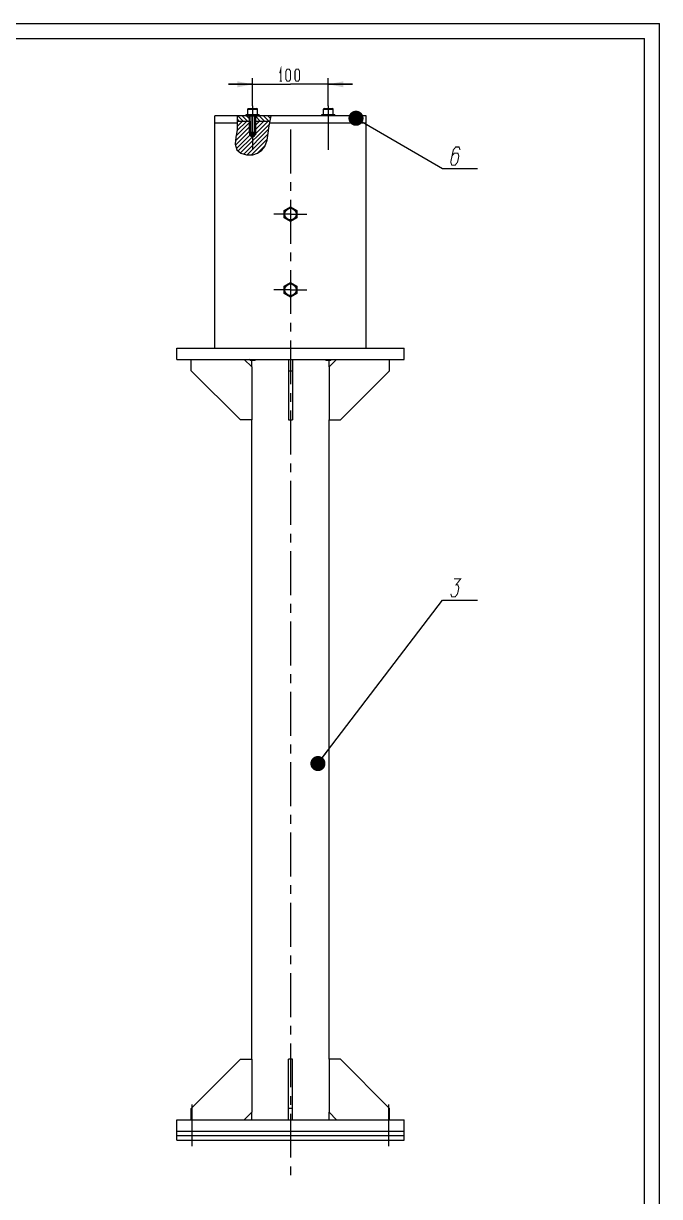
# Model space of a CAD drawing. Header units: millimetres. Extents: x 0 to 420, y 0 to 594.
# Drawn here: x 210 to 420, y 206.4 to 594 of the extents above; entities that cross this region are included whole.
import ezdxf

# ---------------------------------------------------------------- set-up
doc = ezdxf.new("R2010")
doc.units = ezdxf.units.MM
doc.header["$LTSCALE"] = 38.72
doc.linetypes.add('CENTER', pattern=[0.6, 0.375, -0.075, 0.075, -0.075])
doc.layers.get('0').update_dxf_attribs({"linetype": 'CONTINUOUS'})
for name, color, linetype in [('ALL_AXIS', 7, 'CONTINUOUS'), ('ALL_CHAMFER', 7, 'CONTINUOUS'), ('ALL_DIMENSIONS', 7, 'CONTINUOUS'), ('DEFAULT_1', 7, 'CENTER')]:
    doc.layers.add(name, color=color, linetype=linetype)
doc.styles.get("Standard").update_dxf_attribs({"font": 'txt', "width": 0.75})
doc.dimstyles.new('DIMSTYLE_3', dxfattribs={"dimtxt": 4, "dimasz": 5, "dimexe": 0.18, "dimexo": 0.0625, "dimgap": 0.09, "dimtad": 1, "dimdec": 5, "dimlfac": 4, "dimdsep": 46, "dimtxsty": 'Standard', "dimblk": '_FILLED', "dimblk1": '_FILLED', "dimblk2": '_FILLED', "dimcen": 0.09, "dimadec": 0, "dimazin": 0, "dimtp": 0.3, "dimtm": 0.3, "dimtfac": 1, "dimtdec": 5, "dimtofl": 0, "dimtmove": 0, "dimatfit": 3, "dimldrblk": '_FILLED', "dimfxl": 1, "dimtolj": 1, "dimarcsym": 0})
doc.dimstyles.get("Standard").update_dxf_attribs({"dimtxt": 4, "dimasz": 5, "dimexe": 0.18, "dimexo": 0.0625, "dimgap": 0.09, "dimtad": 1, "dimdec": 5, "dimdsep": 46, "dimtxsty": 'Standard', "dimblk": '_FILLED', "dimblk1": '_FILLED', "dimblk2": '_FILLED', "dimcen": 0.09, "dimadec": 0, "dimazin": 0, "dimtol": 1, "dimtp": 4e-05, "dimtm": 4e-05, "dimtfac": 1, "dimtdec": 5, "dimtofl": 0, "dimtmove": 0, "dimatfit": 3, "dimldrblk": '_FILLED', "dimfxl": 1, "dimtolj": 1, "dimarcsym": 0})

# ---------------------------------------------------------------- blocks, each defined once
blk = doc.blocks.new('_FILLED')
at = {"color": 0, "linetype": 'ByBlock'}
blk.add_solid([(0, 0), (-1, 0.2), (-1, -0.2)], dxfattribs=at)
blk = doc.blocks.new('*D5')
at = {"layer": 'ALL_DIMENSIONS', "color": 2, "linetype": 'Continuous'}
for p, q in [((285.65, 573.9), (277.65, 573.9)), ((277.65, 573.9), (298.15, 573.9)), ((285.65, 566.75), (285.65, 575.9)), ((318.65, 573.9), (298.15, 573.9)), ((310.65, 566.75), (310.65, 575.9)), ((310.65, 573.9), (318.65, 573.9))]:
    blk.add_line(p, q, dxfattribs=at)
at = {"layer": 'ALL_DIMENSIONS', "color": 2, "linetype": 'Continuous', "xscale": 5, "yscale": 5, "zscale": 5}
blk.add_blockref('_FILLED', (285.65, 573.9), dxfattribs=at)
at = {"layer": 'ALL_DIMENSIONS', "color": 2, "linetype": 'Continuous', "xscale": 5, "yscale": 5, "zscale": 5, "rotation": 180}
blk.add_blockref('_FILLED', (310.65, 573.9), dxfattribs=at)
blk = doc.blocks.new('BALLOON2001_BL12', base_point=(354.11, 406.97))
at = {"color": 2, "linetype": 'Continuous'}
blk.add_line((348.35, 403.43), (359.88, 403.43), dxfattribs=at)
at = {"color": 2, "linetype": 'Continuous', "const_width": 0.35}
blk.add_lwpolyline([(352.13, 410.52), (354.38, 410.52), (352.83, 408.52), (353.39, 408.52), (353.74, 407.52), (353.31, 405.52), (352.54, 404.52), (351.41, 404.52), (351.06, 405.52)], dxfattribs=at)
blk = doc.blocks.new('BALLOON2001_BL13', base_point=(354.11, 549.64))
at = {"color": 2, "linetype": 'Continuous'}
blk.add_line((348.35, 546.09), (359.88, 546.09), dxfattribs=at)
at = {"color": 2, "linetype": 'Continuous', "const_width": 0.35}
blk.add_lwpolyline([(354.16, 552.18), (353.81, 553.18), (352.69, 553.18), (351.91, 552.18), (351.06, 548.18), (351.41, 547.18), (352.54, 547.18), (353.31, 548.18), (353.74, 550.18), (353.39, 551.18), (352.26, 551.18), (351.49, 550.18)], dxfattribs=at)

msp = doc.modelspace()

# ---------------------------------------------------------------- linework, layer by layer
at = {"color": 7, "linetype": 'Continuous'}
for p, q in [((0, 594), (420, 594)), ((420, 0), (420, 594)), ((20, 589), (415, 589)), ((415, 5), (415, 589)), ((273.1525659, 486.7507628), (273.1525659, 563.5007628)), ((283.5275691, 563.5007628), (273.1525659, 563.5007628)), ((280.5212277, 563.5007628), (280.5206882, 562.4623002)), ((280.5206882, 562.4623002), (280.5889425, 560.6212766)), ((284.6025659, 561.7507628), (284.6025659, 563.5007628)), ((286.7025659, 561.7507628), (286.7025659, 563.5007628)), ((323.1525659, 563.5007628), (287.7775626, 563.5007628)), ((291.066139, 560.1345242), (291.7012368, 562.9736418)), ((291.7012368, 562.9736418), (291.7925953, 563.5007628)), ((323.1525659, 486.7507628), (323.1525659, 563.5007628)), ((280.5748734, 561.0007628), (273.1525659, 561.0007628)), ((280.5216546, 558.7136362), (280.1624724, 556.4010892)), ((280.5889425, 560.6212766), (280.5216546, 558.7136362)), ((280.5470678, 561.7507628), (284.6525659, 561.7507628)), ((286.6525659, 561.7507628), (291.4276843, 561.7507628)), ((290.7700271, 557.7226838), (291.066139, 560.1345242)), ((323.1525659, 561.0007628), (291.2599127, 561.0007628)), ((280.1624724, 556.4010892), (279.9421038, 554.1650313)), ((284.6525659, 557.2507628), (286.6525659, 557.2507628)), ((285.0525659, 556.7507628), (285.0525659, 557.6507628)), ((286.2525659, 557.6507628), (285.0525659, 557.6507628)), ((285.6525659, 556.3902465), (285.0525659, 556.7507628)), ((285.0525659, 556.7507628), (286.2525659, 556.7507628)), ((285.6525659, 556.3902465), (286.2525659, 556.7507628)), ((286.2525659, 556.7507628), (286.2525659, 557.6507628)), ((289.645251, 553.3292187), (290.4345953, 555.416696)), ((290.4345953, 555.416696), (290.7700271, 557.7226838)), ((279.9421038, 554.1650313), (280.446871, 552.2822486)), ((280.446871, 552.2822486), (281.7709227, 551.1436885)), ((281.7709227, 551.1436885), (283.6512831, 550.5446507)), ((283.6512831, 550.5446507), (285.6817214, 550.5622263)), ((285.6817214, 550.5622263), (287.2990273, 551.1168136)), ((287.2990273, 551.1168136), (288.6449542, 552.0806722)), ((288.6449542, 552.0806722), (289.645251, 553.3292187)), ((296.0275659, 532.2276322), (298.1525659, 533.4545015)), ((296.0275659, 529.7738935), (296.0275659, 532.2276322)), ((298.1525659, 533.4545015), (300.2775659, 532.2276322)), ((300.2775659, 532.2276322), (300.2775659, 529.7738935)), ((298.1525659, 528.5470242), (296.0275659, 529.7738935)), ((300.2775659, 529.7738935), (298.1525659, 528.5470242)), ((296.0275659, 507.2276322), (298.1525659, 508.4545015)), ((298.1525659, 508.4545015), (300.2775659, 507.2276322)), ((296.0275659, 504.7738935), (296.0275659, 507.2276322)), ((298.1525659, 503.5470242), (296.0275659, 504.7738935)), ((300.2775659, 504.7738935), (298.1525659, 503.5470242)), ((300.2775659, 507.2276322), (300.2775659, 504.7738935)), ((260.6525659, 483.0007628), (260.6525659, 486.7507628)), ((260.6525659, 486.7507628), (335.6525659, 486.7507628)), ((335.6525659, 483.0007628), (335.6525659, 486.7507628)), ((260.6525659, 483.0007628), (335.6525659, 483.0007628)), ((265.4025659, 479.2507628), (265.4025659, 483.0007628)), ((285.4025659, 480.5007628), (282.9025659, 483.0007628)), ((286.5025659, 482.7507628), (284.8025659, 482.7507628)), ((297.5275659, 483.0007628), (297.5275659, 463.0007628)), ((298.7775659, 483.0007628), (298.7775659, 463.0007628)), ((311.5025659, 482.7507628), (309.8025659, 482.7507628)), ((310.9025659, 480.5007628), (313.4025659, 483.0007628)), ((330.9025659, 479.2507628), (330.9025659, 483.0007628)), ((281.6525659, 463.0007628), (265.4025659, 479.2507628)), ((285.4025659, 480.5007628), (285.4025659, 463.0007628)), ((297.5275659, 479.2507628), (298.7775659, 479.2507628)), ((310.9025659, 480.5007628), (310.9025659, 463.0007628)), ((314.6525659, 463.0007628), (330.9025659, 479.2507628)), ((285.4025659, 463.0007628), (281.6525659, 463.0007628)), ((297.5275659, 463.0007628), (298.7775659, 463.0007628)), ((310.9025659, 463.0007628), (314.6525659, 463.0007628)), ((265.4025659, 235.5007628), (281.6525659, 251.7507628)), ((281.6525659, 251.7507628), (285.4025659, 251.7507628)), ((285.4025659, 251.7507628), (285.4025659, 234.2507628)), ((298.7775659, 251.7507628), (297.5275659, 251.7507628)), ((297.5275659, 231.7507628), (297.5275659, 251.7507628)), ((298.7775659, 231.7507628), (298.7775659, 251.7507628)), ((314.6525659, 251.7507628), (310.9025659, 251.7507628)), ((310.9025659, 251.7507628), (310.9025659, 234.2507628)), ((330.9025659, 235.5007628), (314.6525659, 251.7507628)), ((265.4025659, 231.7507628), (265.4025659, 235.5007628)), ((282.9025659, 231.7507628), (285.4025659, 234.2507628)), ((298.7775659, 235.5007628), (297.5275659, 235.5007628)), ((313.4025659, 231.7507628), (310.9025659, 234.2507628)), ((330.9025659, 231.7507628), (330.9025659, 235.5007628)), ((260.6525659, 231.7507628), (335.6525659, 231.7507628)), ((260.6525659, 225.0007628), (260.6525659, 231.7507628)), ((335.6525659, 225.0007628), (335.6525659, 231.7507628)), ((260.6525659, 228.0007628), (335.6525659, 228.0007628)), ((260.6525659, 226.5007628), (335.6525659, 226.5007628)), ((260.6525659, 225.0007628), (335.6525659, 225.0007628))]:
    msp.add_line(p, q, dxfattribs=at)
at = {"color": 2, "linetype": 'Continuous'}
for p, q in [((280.5252518, 562.3392065), (281.1136954, 561.7507628)), ((280.777909, 563.5007628), (282.527909, 561.7507628)), ((282.1921226, 563.5007628), (283.9421226, 561.7507628)), ((283.6063361, 563.5007628), (284.6025659, 562.5045331)), ((285.0525659, 563.5007628), (285.0525659, 557.6507628)), ((286.2525659, 563.5007628), (286.2525659, 557.6507628)), ((286.7025659, 563.2329602), (288.1847633, 561.7507628)), ((287.8489768, 563.5007628), (289.5989768, 561.7507628)), ((289.2631904, 563.5007628), (291.0131904, 561.7507628)), ((290.6774039, 563.5007628), (291.6104363, 562.5677305)), ((285.0525659, 558.8344207), (280.0353538, 553.8172086)), ((285.0525659, 560.2486343), (280.0484941, 555.2445625)), ((284.8965234, 561.5068053), (280.2308137, 556.8410957)), ((283.7262673, 561.7507628), (280.4908575, 558.515353)), ((280.8978402, 561.7507628), (280.5596075, 561.4125301)), ((282.3120538, 561.7507628), (280.567238, 560.0059471)), ((291.2018103, 560.7410245), (281.6814298, 551.2206439)), ((290.9341053, 559.0591059), (282.7172202, 550.8422207)), ((284.6525659, 561.7507628), (284.6525659, 557.2507628)), ((287.968908, 561.7507628), (286.2525659, 560.0344207)), ((289.3831216, 561.7507628), (286.2525659, 558.6202071)), ((290.7973351, 561.7507628), (286.2525659, 557.2059936)), ((286.6525659, 561.7507628), (286.6525659, 557.2507628)), ((286.7025659, 561.8187466), (286.7705497, 561.7507628)), ((285.0525659, 557.4202071), (280.3343417, 552.701983)), ((285.5177964, 556.4712241), (280.9210616, 551.8744893)), ((290.7288556, 557.4396426), (283.8354579, 550.5462449)), ((290.4881254, 555.7846989), (285.2620199, 550.5585934)), ((289.7658856, 553.6482455), (287.2007556, 551.0831154))]:
    msp.add_line(p, q, dxfattribs=at)
at = {"layer": 'ALL_AXIS', "color": 7, "linetype": 'CENTER'}
for p, q in [((285.6525659, 566.7507628), (285.6525659, 551.7507628)), ((310.6525659, 566.7507628), (310.6525659, 551.7507628)), ((298.1525659, 558.9852201), (298.1525659, 212.6106845)), ((298.1525659, 531.0007628), (292.6988272, 531.0007628)), ((298.1525659, 531.0007628), (303.6063045, 531.0007628)), ((298.1525659, 506.0007628), (292.6988272, 506.0007628)), ((298.1525659, 506.0007628), (303.6063045, 506.0007628))]:
    msp.add_line(p, q, dxfattribs=at)
at = {"layer": 'ALL_AXIS', "color": 7, "linetype": 'Continuous'}
for p, q in [((283.5275659, 563.5007628), (283.5275659, 563.9007628)), ((283.5275691, 563.9007628), (287.7775626, 563.9007628)), ((283.5275691, 563.5007628), (287.7775626, 563.5007628)), ((284.0275659, 563.9007628), (284.0275659, 565.7007628)), ((284.0275659, 565.7007628), (287.2775659, 565.7007628)), ((284.2275659, 565.9007628), (287.0775659, 565.9007628)), ((284.6525659, 558.0507628), (284.6525659, 563.5007628)), ((286.6525659, 558.0507628), (286.6525659, 563.5007628)), ((287.2775659, 563.9007628), (287.2775659, 565.7007628)), ((287.7775659, 563.5007628), (287.7775659, 563.9007628)), ((308.5275659, 563.5007628), (308.5275659, 563.9007628)), ((308.5275691, 563.9007628), (312.7775626, 563.9007628)), ((309.0275659, 563.9007628), (309.0275659, 565.7007628)), ((309.0275659, 565.7007628), (312.2775659, 565.7007628)), ((309.2275659, 565.9007628), (312.0775659, 565.9007628)), ((312.2775659, 563.9007628), (312.2775659, 565.7007628)), ((312.7775659, 563.5007628), (312.7775659, 563.9007628)), ((285.4025659, 480.5007628), (285.4025659, 482.7507628)), ((310.9025659, 480.5007628), (310.9025659, 482.7507628)), ((285.4025659, 251.7507628), (285.4025659, 463.0007628)), ((310.9025659, 251.7507628), (310.9025659, 463.0007628)), ((285.4025659, 231.7507628), (285.4025659, 234.2507628)), ((310.9025659, 231.7507628), (310.9025659, 234.2507628))]:
    msp.add_line(p, q, dxfattribs=at)
for centre in [(298.1525659, 531.0007628), (298.1525659, 506.0007628)]:
    msp.add_circle(centre, 1.9125, dxfattribs=at)
for centre, start, end in [((284.2275659, 565.7007628), 90, 180), ((287.0775659, 565.7007628), 0, 90), ((309.2275659, 565.7007628), 90, 180), ((312.0775659, 565.7007628), 0, 90)]:
    msp.add_arc(centre, 0.2, start, end, dxfattribs=at)
at = {"layer": 'ALL_CHAMFER', "color": 7, "linetype": 'Continuous'}
for p, q in [((285.0525659, 557.6507628), (284.6525659, 558.0507628)), ((284.6525659, 558.0507628), (286.6525659, 558.0507628)), ((285.0525659, 557.6507628), (286.2525659, 557.6507628)), ((286.2525659, 557.6507628), (286.6525659, 558.0507628)), ((284.8025659, 482.7507628), (284.5525659, 483.0007628)), ((284.8026335, 482.7507628), (286.5024983, 482.7507628)), ((286.5025659, 482.7507628), (286.7525659, 483.0007628)), ((309.8025659, 482.7507628), (309.5525659, 483.0007628)), ((309.8026335, 482.7507628), (311.5024983, 482.7507628)), ((311.5025659, 482.7507628), (311.7525659, 483.0007628))]:
    msp.add_line(p, q, dxfattribs=at)
at = {"layer": 'ALL_DIMENSIONS', "color": 2, "linetype": 'Continuous', "const_width": 0.35}
for points in [[(294.5900859, 577.567418), (294.9650742, 578.9007813), (294.9650742, 574.9007773)], [(297.0275742, 574.9007773), (296.6525859, 575.5674375), (296.6525859, 578.2340781), (297.0275742, 578.9007813), (297.7775508, 578.9007813), (298.152582, 578.2340781), (298.152582, 575.5674375), (297.7775508, 574.9007773), (297.0275742, 574.9007773)], [(300.0275664, 574.9007773), (299.6525781, 575.5674375), (299.6525781, 578.2340781), (300.0275664, 578.9007813), (300.7775859, 578.9007813), (301.1525742, 578.2340781), (301.1525742, 575.5674375), (300.7775859, 574.9007773), (300.0275664, 574.9007773)], [(294.5900859, 574.9007773), (295.3400625, 574.9007773)]]:
    msp.add_lwpolyline(points, dxfattribs=at)
at = {"layer": 'DEFAULT_1', "color": 7, "linetype": 'CENTER'}
for p, q in [((265.6525659, 223.0007628), (265.6525659, 236.7507628)), ((330.6525659, 223.0007628), (330.6525659, 236.7507628))]:
    msp.add_line(p, q, dxfattribs=at)

# ---------------------------------------------------------------- block references
at = {"color": 2, "linetype": 'Continuous'}
for name, p in [('BALLOON2001_BL13', (354.1145856, 549.6364983)), ('BALLOON2001_BL12', (354.1145856, 406.9725428))]:
    msp.add_blockref(name, p, dxfattribs=at)

# ---------------------------------------------------------------- dimensions: what is measured, and where the dimension line sits
at = {"layer": 'ALL_DIMENSIONS', "color": 2, "linetype": 'Continuous'}
dim = msp.add_linear_dim(base=(310.6525659, 573.9007628), p1=(285.6525659, 566.7507628), p2=(310.6525659, 566.7507628), dimstyle='DIMSTYLE_3', dxfattribs=at)
dim.commit()
dim.dimension.update_dxf_attribs({"geometry": '*D5', "text_midpoint": (293.6525659, 574.9007628), "dimtype": 160})

# ---------------------------------------------------------------- leaders
at = {"color": 2, "linetype": 'Continuous'}
for points in [[(319.7852921, 562.6755263), (348.3525659, 546.0916764)], [(307.2164096, 349.4372714), (348.3525659, 403.4277068)]]:
    msp.add_leader(points, dimstyle='Standard', override={"dimtad": 0, "dimldrblk": 'DOT'}, dxfattribs=at)

doc.saveas('drawing.dxf')
